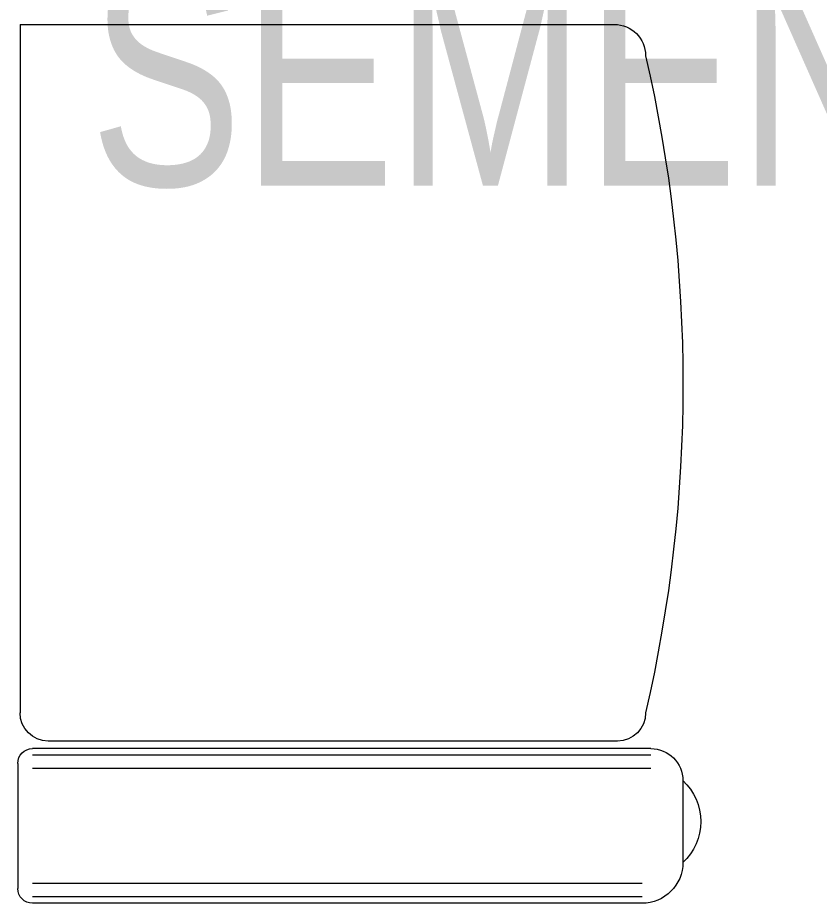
# Model space of a CAD drawing. Header units: millimetres. Extents: x 26027 to 581921, y 7230 to 233891.
# Drawn here: x 527532 to 528251, y 174387 to 175180 of the extents above; entities that cross this region are included whole.
import ezdxf

# ---------------------------------------------------------------- set-up
doc = ezdxf.new("R2010")
doc.units = ezdxf.units.MM
doc.header["$LTSCALE"] = 5
for name, color, linetype, lineweight in [('72_EGR_BASE_TEXT', 7, 'Continuous', 5), ('LOADING', 163, 'Continuous', 5), ('Medical Equipment and Furniture', 163, 'Continuous', 0)]:
    doc.layers.add(name, color=color, linetype=linetype, lineweight=lineweight)
doc.styles.add('X3G_ENTITY_2587EA', font='swisscl.ttf', dxfattribs={"height": 200})

# ---------------------------------------------------------------- blocks, each defined once
blk = doc.blocks.new('GF21008-P')
at = {"layer": 'LOADING'}
for p, q in [((0.02235, -0.20585), (0.02235, -0.73852)), ((0.02235, -0.20585), (0.63897, -0.20585)), ((0.68432, -0.20374), (0.79645, -0.20374)), ((0.67107, -0.77123), (0.67107, -0.21699)), ((0.67698, -0.77123), (0.67698, -0.21699)), ((0.6888, -0.77123), (0.6888, -0.21699)), ((0.79197, -0.76339), (0.79197, -0.21699)), ((0.80379, -0.76339), (0.80379, -0.21699)), ((0.8097, -0.76339), (0.8097, -0.21699)), ((0.66431, -0.74126), (0.66431, -0.23119)), ((0.69984, -0.8), (0.77309, -0.8))]:
    blk.add_line(p, q, dxfattribs=at)
for centre, radius, start, end in [((0.63897, -0.23119), 0.02534, 0, 90), ((0.68432, -0.21699), 0.01325, 90, 180), ((0.79645, -0.21699), 0.01325, 0, 90), ((0.05042, -0.73852), 0.02807, 180, 270), ((0.63897, -0.74126), 0.02534, 270, 0), ((0.3447, 0.51055), 1.31061, 257.02456, 282.97544), ((0.77309, -0.76339), 0.03661, 270, 0), ((0.69984, -0.77123), 0.02877, 180, 270), ((0.73653, -0.7662), 0.04989, 222.64618, 317.35382)]:
    blk.add_arc(centre, radius, start, end, dxfattribs=at)

msp = doc.modelspace()

# ---------------------------------------------------------------- block references
at = {"layer": 'Medical Equipment and Furniture', "xscale": -1000, "yscale": 1000, "zscale": 1000, "rotation": 90.00000000000017}
msp.add_blockref('GF21008-P', (527328.41, 175196.65, 0), dxfattribs=at)

# ---------------------------------------------------------------- texts
at = {"layer": '72_EGR_BASE_TEXT', "insert": (528644.68, 175229.89), "char_height": 200, "attachment_point": 2, "style": 'X3G_ENTITY_2587EA'}
msp.add_mtext('SEMEN COLLECTION', dxfattribs=at)

doc.saveas('drawing.dxf')
